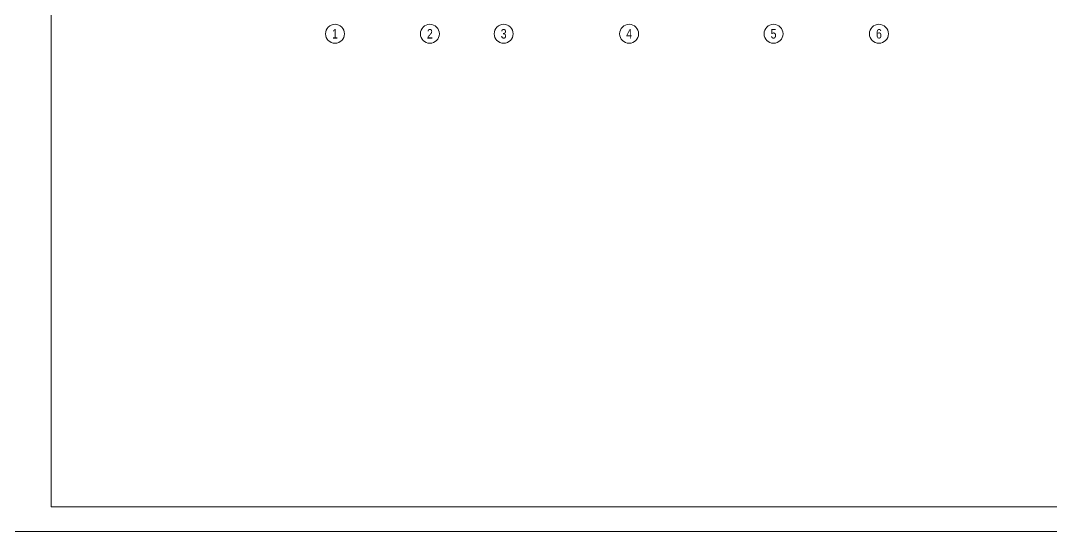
# Model space of a CAD drawing. Header units: millimetres. Extents: x 163705 to 1616509, y 81827 to 302547.
# Drawn here: x 640114 to 689006, y 114945 to 139188 of the extents above; entities that cross this region are included whole.
import ezdxf
from ezdxf.enums import TextEntityAlignment as Align

# ---------------------------------------------------------------- set-up
doc = ezdxf.new("R2010")
doc.units = ezdxf.units.MM
doc.header["$LTSCALE"] = 10
doc.layers.add('1-图框层', color=7, linetype='Continuous', lineweight=0)
doc.layers.add('1-护栏', color=4, linetype='Continuous', lineweight=18)
doc.styles.add('ARIAL', font='arial.ttf', dxfattribs={"width": 0.7})

msp = doc.modelspace()

# ---------------------------------------------------------------- linework, layer by layer
at = {"layer": '1-图框层'}
msp.add_lwpolyline([(736445.207, 184010.246), (638660.337, 184010.246), (638660.337, 114944.595), (736445.207, 114944.595)], close=True, dxfattribs=at)
msp.add_lwpolyline([(641567.14, 182847.525), (641567.14, 116107.316), (735282.486, 116107.316), (735282.486, 182847.525), (641567.14, 182847.525)], dxfattribs=at)
at = {"layer": '1-护栏'}
for centre in [(655027.037, 138562.793), (659527.037, 138562.793), (663027.037, 138562.793), (668977.037, 138562.793), (675827.037, 138562.793), (680827.037, 138562.793)]:
    msp.add_circle(centre, 450, dxfattribs=at)

# ---------------------------------------------------------------- texts
at = {"layer": '1-护栏', "style": 'ARIAL', "width": 0.8}
for s, p in [('1', (655027.037, 138562.793)), ('2', (659527.037, 138562.793)), ('3', (663027.037, 138562.793)), ('4', (668977.037, 138562.793)), ('5', (675827.037, 138562.793)), ('6', (680827.037, 138562.793))]:
    msp.add_text(s, height=450, dxfattribs=at).set_placement(p, align=Align.MIDDLE_CENTER)

doc.saveas('drawing.dxf')
